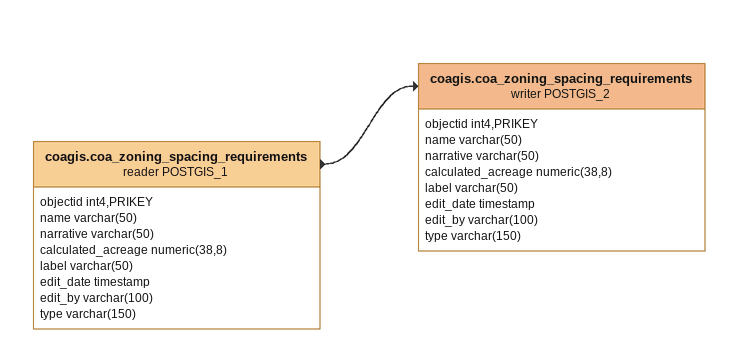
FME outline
coagis.coa_zoning_spacing_requirements (reader POSTGIS_1)
    attributes: objectid int4,PRIKEY, name varchar(50), narrative varchar(50), calculated_acreage numeric(38,8), label varchar(50), edit_date timestamp, edit_by varchar(100), type varchar(150)
    -> coagis.coa_zoning_spacing_requirements (writer POSTGIS_2)
coagis.coa_zoning_spacing_requirements (writer POSTGIS_2)
    attributes: objectid int4,PRIKEY, name varchar(50), narrative varchar(50), calculated_acreage numeric(38,8), label varchar(50), edit_date timestamp, edit_by varchar(100), type varchar(150)
